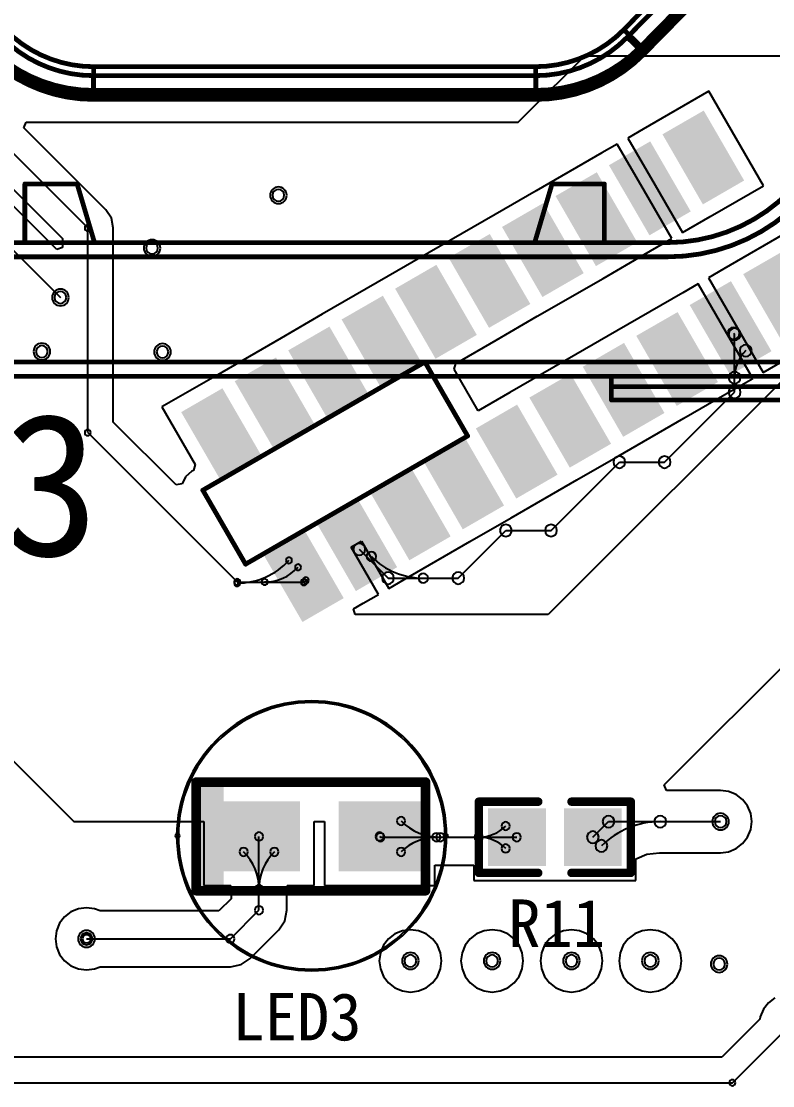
# Model space of a CAD drawing. Header units: inches. Extents: x 32166 to 66782, y 2386 to 7162.
# Drawn here: x 33633.2 to 33704.3, y 3759.9 to 3860.8 of the extents above; entities that cross this region are included whole.
import ezdxf

# ---------------------------------------------------------------- set-up
doc = ezdxf.new("R2010")
doc.units = ezdxf.units.IN
doc.header["$LTSCALE"] = 0.64311
doc.header["$MEASUREMENT"] = 0
for name, color, linetype in [('KEEPOUTLAYER', 6, 'CONTINUOUS'), ('MULTILAYER', 9, 'CONTINUOUS'), ('TOPLAYER', 1, 'CONTINUOUS'), ('TOPOVERLAY', 2, 'CONTINUOUS'), ('TOPPASTE', 8, 'CONTINUOUS'), ('TOPSOLDER', 216, 'CONTINUOUS')]:
    doc.layers.add(name, color=color, linetype=linetype)
doc.styles.get("Standard").update_dxf_attribs({"font": 'txt', "width": 0.8})

msp = doc.modelspace()

# ---------------------------------------------------------------- linework, layer by layer
at = {"layer": 'KEEPOUTLAYER', "const_width": 0.45}
for points in [[(33650.35, 3816.31), (33671.39, 3828.46)], [(33671.39, 3828.46), (33675.44, 3821.45)], [(33654.4, 3809.3), (33675.44, 3821.45)], [(33650.35, 3816.31), (33654.4, 3809.3)]]:
    msp.add_lwpolyline(points, dxfattribs=at)
at = {"layer": 'KEEPOUTLAYER', "const_width": 0.225}
for points in [[(33671.34, 3828.56, 1), (33671.45, 3828.36, 1)], [(33671.34, 3828.56, 1), (33671.45, 3828.36, 1)], [(33675.39, 3821.54, 1), (33675.5, 3821.35, 1)], [(33675.39, 3821.54, 1), (33675.5, 3821.35, 1)], [(33650.29, 3816.41, 1), (33650.41, 3816.21, 1)], [(33650.29, 3816.41, 1), (33650.41, 3816.21, 1)], [(33654.34, 3809.39, 1), (33654.46, 3809.2, 1)], [(33654.34, 3809.39, 1), (33654.46, 3809.2, 1)]]:
    msp.add_lwpolyline(points, format="xyb", close=True, dxfattribs=at)
at = {"layer": 'MULTILAYER'}
for centre, start, end in [((33657.51, 3844.26), 0, 180), ((33657.51, 3844.26), 180, 0), ((33645.54, 3839.26), 0, 180), ((33645.54, 3839.26), 180, 0), ((33636.86, 3834.58), 0, 180), ((33636.86, 3834.58), 180, 0), ((33635.1, 3829.45), 0, 180), ((33646.53, 3829.41), 0, 180), ((33635.1, 3829.45), 180, 0), ((33646.53, 3829.41), 180, 0), ((33699.41, 3784.9), 0, 180), ((33699.41, 3784.9), 180, 0), ((33639.33, 3773.79), 0, 180), ((33639.33, 3773.79), 180, 0), ((33670.02, 3771.7), 0, 180), ((33677.76, 3771.7), 0, 180), ((33685.28, 3771.7), 0, 180), ((33692.75, 3771.7), 0, 180), ((33670.02, 3771.7), 180, 0), ((33677.76, 3771.7), 180, 0), ((33685.28, 3771.7), 180, 0), ((33692.75, 3771.7), 180, 0), ((33699.27, 3771.4), 0, 180), ((33699.27, 3771.4), 180, 0)]:
    msp.add_arc(centre, 0.562, start, end, dxfattribs=at)
for points in [[(33701.02, 3845.82), (33697.64, 3851.67), (33697.9, 3844.02), (33694.52, 3849.87)], [(33695.95, 3842.9), (33692.58, 3848.74), (33692.83, 3841.1), (33689.46, 3846.94)], [(33690.88, 3839.97), (33687.51, 3845.82), (33687.77, 3838.17), (33684.39, 3844.02)], [(33685.82, 3837.05), (33682.44, 3842.89), (33682.7, 3835.25), (33679.33, 3841.09)], [(33680.75, 3834.12), (33677.38, 3839.97), (33677.63, 3832.32), (33674.26, 3838.17)], [(33708.67, 3832.57), (33705.29, 3838.42), (33705.55, 3830.77), (33702.17, 3836.62)], [(33675.69, 3831.2), (33672.31, 3837.04), (33672.57, 3829.4), (33669.19, 3835.24)], [(33703.6, 3829.65), (33700.23, 3835.49), (33700.48, 3827.85), (33697.11, 3833.69)], [(33670.62, 3828.27), (33667.24, 3834.12), (33667.5, 3826.47), (33664.13, 3832.32)], [(33698.53, 3826.72), (33695.16, 3832.57), (33695.42, 3824.92), (33692.04, 3830.77)], [(33665.55, 3825.35), (33662.18, 3831.19), (33662.44, 3823.55), (33659.06, 3829.39)], [(33693.47, 3823.8), (33690.09, 3829.64), (33690.35, 3822), (33686.98, 3827.84)], [(33660.49, 3822.42), (33657.11, 3828.27), (33657.37, 3820.62), (33653.99, 3826.47)], [(33688.4, 3820.87), (33685.03, 3826.72), (33685.28, 3819.07), (33681.91, 3824.92)], [(33655.42, 3819.5), (33652.05, 3825.34), (33652.3, 3817.7), (33648.93, 3823.54)], [(33683.34, 3817.95), (33679.96, 3823.79), (33680.22, 3816.15), (33676.84, 3821.99)], [(33678.27, 3815.02), (33674.89, 3820.87), (33675.15, 3813.22), (33671.78, 3819.07)], [(33673.2, 3812.1), (33669.83, 3817.94), (33670.09, 3810.3), (33666.71, 3816.14)], [(33668.14, 3809.17), (33664.76, 3815.02), (33665.02, 3807.37), (33661.64, 3813.22)], [(33663.07, 3806.25), (33659.7, 3812.09), (33659.95, 3804.45), (33656.58, 3810.29)]]:
    msp.add_solid(points, dxfattribs=at)
at = {"layer": 'TOPLAYER'}
for p, q in [((33615.2, 3865.42), (33639.45, 3841.17)), ((33681.05, 3852), (33686.54, 3857.49)), ((33686.54, 3857.49), (33796.29, 3857.49)), ((33698.3, 3854.13), (33692.07, 3850.53)), ((33703.48, 3845.17), (33698.3, 3854.13)), ((33680.24, 3851.19), (33681.05, 3852)), ((33626.01, 3851.19), (33637.04, 3840.17)), ((33633.38, 3850.66), (33633.6, 3851.19)), ((33633.6, 3851.19), (33680.24, 3851.19)), ((33641.16, 3842.88), (33633.38, 3850.66)), ((33692.07, 3850.53), (33690.61, 3849.69)), ((33692.07, 3850.53), (33692.07, 3850.53)), ((33692.07, 3850.53), (33692.07, 3850.53)), ((33689.62, 3849.12), (33688.17, 3848.28)), ((33692.21, 3844.64), (33689.62, 3849.12)), ((33690.61, 3849.69), (33693.2, 3845.21)), ((33688.17, 3848.28), (33681.93, 3844.68)), ((33688.17, 3848.28), (33688.17, 3848.28)), ((33636.51, 3839.11), (33628.64, 3846.98)), ((33626.55, 3844.89), (33636.86, 3834.58)), ((33681.93, 3844.68), (33678.04, 3842.43)), ((33681.93, 3844.68), (33681.93, 3844.68)), ((33681.93, 3844.68), (33681.93, 3844.68)), ((33693.2, 3845.21), (33693.2, 3845.21)), ((33693.2, 3845.21), (33695.79, 3840.73)), ((33698.41, 3842.24), (33703.48, 3845.17)), ((33694.8, 3840.15), (33692.21, 3844.64)), ((33692.21, 3844.64), (33692.21, 3844.64)), ((33641.69, 3842.09), (33641.16, 3842.88)), ((33641.87, 3841.17), (33641.69, 3842.09)), ((33678.04, 3842.43), (33671.8, 3838.83)), ((33678.04, 3842.43), (33678.04, 3842.43)), ((33695.79, 3840.73), (33698.41, 3842.24)), ((33698.41, 3842.24), (33698.41, 3842.24)), ((33698.41, 3842.24), (33698.41, 3842.24)), ((33639.45, 3821.77), (33639.45, 3841.17)), ((33641.87, 3822.77), (33641.87, 3841.17)), ((33705.95, 3840.88), (33699.72, 3837.28)), ((33637.04, 3840.17), (33637.04, 3839.32)), ((33692.17, 3838.64), (33694.8, 3840.15)), ((33637.04, 3839.32), (33636.51, 3839.11)), ((33671.8, 3838.83), (33667.9, 3836.58)), ((33671.8, 3838.83), (33671.8, 3838.83)), ((33671.8, 3838.83), (33671.8, 3838.83)), ((33688.28, 3836.39), (33692.17, 3838.64)), ((33692.17, 3838.64), (33692.17, 3838.64)), ((33699.72, 3837.28), (33698.26, 3836.44)), ((33699.72, 3837.28), (33699.72, 3837.28)), ((33699.72, 3837.28), (33699.72, 3837.28)), ((33667.9, 3836.58), (33661.67, 3832.98)), ((33667.9, 3836.58), (33667.9, 3836.58)), ((33682.04, 3832.79), (33688.28, 3836.39)), ((33688.28, 3836.39), (33688.28, 3836.39)), ((33688.28, 3836.39), (33688.28, 3836.39)), ((33697.27, 3835.87), (33695.82, 3835.03)), ((33699.86, 3831.39), (33697.27, 3835.87)), ((33698.26, 3836.44), (33700.85, 3831.96)), ((33695.82, 3835.03), (33689.58, 3831.43)), ((33695.82, 3835.03), (33695.82, 3835.03)), ((33661.67, 3832.98), (33657.77, 3830.73)), ((33661.67, 3832.98), (33661.67, 3832.98)), ((33661.67, 3832.98), (33661.67, 3832.98)), ((33678.14, 3830.54), (33682.04, 3832.79)), ((33682.04, 3832.79), (33682.04, 3832.79)), ((33700.85, 3831.96), (33700.85, 3831.96)), ((33700.85, 3831.96), (33703.44, 3827.48)), ((33657.77, 3830.73), (33651.54, 3827.13)), ((33657.77, 3830.73), (33657.77, 3830.73)), ((33689.58, 3831.43), (33685.69, 3829.18)), ((33689.58, 3831.43), (33689.58, 3831.43)), ((33689.58, 3831.43), (33689.58, 3831.43)), ((33702.45, 3826.9), (33699.86, 3831.39)), ((33699.86, 3831.39), (33699.86, 3831.39)), ((33700.64, 3831.18), (33700.73, 3831.09)), ((33700.73, 3825.59), (33700.73, 3831.09)), ((33674.32, 3828.33), (33678.14, 3830.54)), ((33678.14, 3830.54), (33678.14, 3830.54)), ((33678.14, 3830.54), (33678.14, 3830.54)), ((33685.69, 3829.18), (33679.45, 3825.58)), ((33708.01, 3829.46), (33683.07, 3804.52)), ((33685.69, 3829.18), (33685.69, 3829.18)), ((33703.44, 3827.48), (33706.06, 3828.99)), ((33674.17, 3827.78), (33674.32, 3828.33)), ((33676.45, 3823.84), (33674.17, 3827.78)), ((33651.54, 3827.13), (33646.47, 3824.2)), ((33651.54, 3827.13), (33651.54, 3827.13)), ((33651.54, 3827.13), (33651.54, 3827.13)), ((33699.82, 3825.39), (33702.45, 3826.9)), ((33679.45, 3825.58), (33676.45, 3823.84)), ((33679.45, 3825.58), (33679.45, 3825.58)), ((33679.45, 3825.58), (33679.45, 3825.58)), ((33694.1, 3818.97), (33700.73, 3825.59)), ((33695.93, 3823.14), (33699.82, 3825.39)), ((33699.82, 3825.39), (33699.82, 3825.39)), ((33646.47, 3824.2), (33649.62, 3818.74)), ((33647.83, 3816.82), (33641.87, 3822.77)), ((33689.69, 3819.54), (33695.93, 3823.14)), ((33695.93, 3823.14), (33695.93, 3823.14)), ((33695.93, 3823.14), (33695.93, 3823.14)), ((33639.45, 3821.77), (33653.61, 3807.62)), ((33685.79, 3817.29), (33689.69, 3819.54)), ((33689.69, 3819.54), (33689.69, 3819.54)), ((33649.62, 3818.74), (33649.47, 3818.19)), ((33683.34, 3812.49), (33689.82, 3818.97)), ((33689.82, 3818.97), (33694.1, 3818.97)), ((33648.71, 3817.57), (33648.39, 3816.91)), ((33649.32, 3818.1), (33648.71, 3817.57)), ((33649.47, 3818.19), (33649.32, 3818.1)), ((33648.39, 3816.91), (33647.83, 3816.82)), ((33679.56, 3813.69), (33685.79, 3817.29)), ((33685.79, 3817.29), (33685.79, 3817.29)), ((33685.79, 3817.29), (33685.79, 3817.29)), ((33694.06, 3788.38), (33723.02, 3817.34)), ((33675.66, 3811.44), (33679.56, 3813.69)), ((33679.56, 3813.69), (33679.56, 3813.69)), ((33674.55, 3807.98), (33679.06, 3812.49)), ((33679.06, 3812.49), (33683.34, 3812.49)), ((33664.4, 3810.91), (33665.39, 3811.48)), ((33665.39, 3811.48), (33667.97, 3807)), ((33669.43, 3807.84), (33675.66, 3811.44)), ((33675.66, 3811.44), (33675.66, 3811.44)), ((33675.66, 3811.44), (33675.66, 3811.44)), ((33611.97, 3811.05), (33634.61, 3788.41)), ((33666.98, 3806.43), (33664.4, 3810.91)), ((33665.17, 3810.71), (33667.9, 3807.98)), ((33653.6, 3807.58), (33659.92, 3807.58)), ((33659.94, 3807.62), (33660.11, 3807.78)), ((33667.9, 3807.98), (33674.55, 3807.98)), ((33667.97, 3807), (33669.43, 3807.84)), ((33669.43, 3807.84), (33669.43, 3807.84)), ((33665.53, 3805.59), (33666.98, 3806.43)), ((33664.64, 3805.08), (33665.53, 3805.59)), ((33665.53, 3805.59), (33665.53, 3805.59)), ((33665.53, 3805.59), (33665.53, 3805.59)), ((33664.79, 3804.52), (33664.64, 3805.08)), ((33683.07, 3804.52), (33664.79, 3804.52)), ((33634.61, 3788.41), (33638.12, 3784.9)), ((33694.28, 3787.85), (33694.06, 3788.38)), ((33699.41, 3787.85), (33694.28, 3787.85)), ((33700.17, 3787.75), (33699.41, 3787.85)), ((33700.88, 3787.46), (33700.17, 3787.75)), ((33701.49, 3786.99), (33700.88, 3787.46)), ((33701.96, 3786.38), (33701.49, 3786.99)), ((33702.26, 3785.67), (33701.96, 3786.38)), ((33702.36, 3784.9), (33702.26, 3785.67)), ((33638.12, 3784.9), (33650.44, 3784.9)), ((33650.44, 3784.9), (33650.44, 3778.84)), ((33660.9, 3778.84), (33660.9, 3784.9)), ((33660.9, 3784.9), (33661.87, 3784.9)), ((33661.87, 3784.9), (33661.87, 3778.84)), ((33687.3, 3783.42), (33688.79, 3784.9)), ((33688.79, 3784.9), (33699.41, 3784.9)), ((33702.26, 3784.14), (33702.36, 3784.9)), ((33655.67, 3776.5), (33655.67, 3783.49)), ((33667.1, 3783.49), (33667.18, 3783.42)), ((33667.18, 3783.42), (33680.1, 3783.42)), ((33701.49, 3782.82), (33701.96, 3783.43)), ((33701.96, 3783.43), (33702.26, 3784.14)), ((33700.17, 3782.05), (33700.88, 3782.35)), ((33700.88, 3782.35), (33701.49, 3782.82)), ((33691.39, 3781.37), (33691.47, 3781.4)), ((33691.39, 3779.33), (33691.39, 3781.37)), ((33691.47, 3781.41), (33692.41, 3781.8)), ((33691.47, 3781.4), (33691.47, 3781.41)), ((33692.41, 3781.8), (33693.61, 3781.95)), ((33693.61, 3781.95), (33699.41, 3781.95)), ((33699.41, 3781.95), (33700.17, 3782.05)), ((33672.33, 3778.84), (33672.33, 3780.78)), ((33672.33, 3780.78), (33676.02, 3780.78)), ((33676.02, 3780.78), (33676.02, 3779.33)), ((33676.02, 3779.33), (33691.39, 3779.33)), ((33650.44, 3778.84), (33653.01, 3778.84)), ((33653.01, 3778.84), (33653.04, 3778.7)), ((33653.04, 3778.7), (33653.04, 3777.59)), ((33658.31, 3778.7), (33658.34, 3778.84)), ((33658.31, 3776.5), (33658.31, 3778.7)), ((33658.34, 3778.84), (33660.9, 3778.84)), ((33661.87, 3778.84), (33672.33, 3778.84)), ((33653.04, 3777.59), (33651.88, 3776.43)), ((33637.86, 3776.34), (33637.25, 3775.88)), ((33638.57, 3776.64), (33637.86, 3776.34)), ((33639.33, 3776.74), (33638.57, 3776.64)), ((33640.1, 3776.64), (33639.33, 3776.74)), ((33640.61, 3776.43), (33640.1, 3776.64)), ((33651.88, 3776.43), (33640.61, 3776.43)), ((33652.97, 3773.79), (33655.67, 3776.5)), ((33658.11, 3775.49), (33658.31, 3776.5)), ((33658.31, 3776.5), (33658.31, 3776.5)), ((33658.31, 3776.5), (33658.31, 3776.5)), ((33658.31, 3776.5), (33658.31, 3776.5)), ((33636.78, 3775.26), (33636.48, 3774.55)), ((33637.25, 3775.88), (33636.78, 3775.26)), ((33657.54, 3774.63), (33658.11, 3775.49)), ((33636.48, 3774.55), (33636.38, 3773.79)), ((33654.83, 3771.92), (33657.54, 3774.63)), ((33668.55, 3774.26), (33667.94, 3773.79)), ((33669.26, 3774.55), (33668.55, 3774.26)), ((33670.02, 3774.65), (33669.26, 3774.55)), ((33670.79, 3774.55), (33670.02, 3774.65)), ((33671.5, 3774.26), (33670.79, 3774.55)), ((33672.11, 3773.79), (33671.5, 3774.26)), ((33676.29, 3774.26), (33675.68, 3773.79)), ((33677, 3774.55), (33676.29, 3774.26)), ((33677.76, 3774.65), (33677, 3774.55)), ((33678.53, 3774.55), (33677.76, 3774.65)), ((33679.24, 3774.26), (33678.53, 3774.55)), ((33679.85, 3773.79), (33679.24, 3774.26)), ((33683.8, 3774.26), (33683.19, 3773.79)), ((33684.51, 3774.55), (33683.8, 3774.26)), ((33685.28, 3774.65), (33684.51, 3774.55)), ((33686.04, 3774.55), (33685.28, 3774.65)), ((33686.75, 3774.26), (33686.04, 3774.55)), ((33687.36, 3773.79), (33686.75, 3774.26)), ((33691.27, 3774.26), (33690.66, 3773.79)), ((33691.98, 3774.55), (33691.27, 3774.26)), ((33692.75, 3774.65), (33691.98, 3774.55)), ((33693.51, 3774.55), (33692.75, 3774.65)), ((33694.22, 3774.26), (33693.51, 3774.55)), ((33694.83, 3773.79), (33694.22, 3774.26)), ((33636.38, 3773.79), (33636.48, 3773.03)), ((33639.33, 3773.79), (33652.97, 3773.79)), ((33667.47, 3773.18), (33667.17, 3772.47)), ((33667.94, 3773.79), (33667.47, 3773.18)), ((33672.58, 3773.18), (33672.11, 3773.79)), ((33672.87, 3772.47), (33672.58, 3773.18)), ((33675.21, 3773.18), (33674.91, 3772.47)), ((33675.68, 3773.79), (33675.21, 3773.18)), ((33680.32, 3773.18), (33679.85, 3773.79)), ((33680.61, 3772.47), (33680.32, 3773.18)), ((33682.72, 3773.18), (33682.43, 3772.47)), ((33683.19, 3773.79), (33682.72, 3773.18)), ((33687.83, 3773.18), (33687.36, 3773.79)), ((33688.13, 3772.47), (33687.83, 3773.18)), ((33690.19, 3773.18), (33689.9, 3772.47)), ((33690.66, 3773.79), (33690.19, 3773.18)), ((33695.3, 3773.18), (33694.83, 3773.79)), ((33695.6, 3772.47), (33695.3, 3773.18)), ((33636.48, 3773.03), (33636.78, 3772.31)), ((33636.78, 3772.31), (33637.25, 3771.7)), ((33667.17, 3772.47), (33667.07, 3771.7)), ((33672.97, 3771.7), (33672.87, 3772.47)), ((33674.91, 3772.47), (33674.81, 3771.7)), ((33680.71, 3771.7), (33680.61, 3772.47)), ((33682.43, 3772.47), (33682.33, 3771.7)), ((33688.23, 3771.7), (33688.13, 3772.47)), ((33689.9, 3772.47), (33689.8, 3771.7)), ((33695.7, 3771.7), (33695.6, 3772.47)), ((33637.25, 3771.7), (33637.86, 3771.23)), ((33637.86, 3771.23), (33638.57, 3770.94)), ((33640.1, 3770.94), (33640.61, 3771.15)), ((33640.61, 3771.15), (33652.97, 3771.15)), ((33652.97, 3771.15), (33653.98, 3771.35)), ((33653.98, 3771.35), (33654.83, 3771.92)), ((33667.07, 3771.7), (33667.17, 3770.94)), ((33672.87, 3770.94), (33672.97, 3771.7)), ((33674.81, 3771.7), (33674.91, 3770.94)), ((33680.61, 3770.94), (33680.71, 3771.7)), ((33682.33, 3771.7), (33682.43, 3770.94)), ((33688.13, 3770.94), (33688.23, 3771.7)), ((33689.8, 3771.7), (33689.9, 3770.94)), ((33695.6, 3770.94), (33695.7, 3771.7)), ((33638.57, 3770.94), (33639.33, 3770.84)), ((33639.33, 3770.84), (33640.1, 3770.94)), ((33667.17, 3770.94), (33667.47, 3770.23)), ((33667.47, 3770.23), (33667.94, 3769.62)), ((33672.11, 3769.62), (33672.58, 3770.23)), ((33672.58, 3770.23), (33672.87, 3770.94)), ((33674.91, 3770.94), (33675.21, 3770.23)), ((33675.21, 3770.23), (33675.68, 3769.62)), ((33679.85, 3769.62), (33680.32, 3770.23)), ((33680.32, 3770.23), (33680.61, 3770.94)), ((33682.43, 3770.94), (33682.72, 3770.23)), ((33682.72, 3770.23), (33683.19, 3769.62)), ((33687.36, 3769.62), (33687.83, 3770.23)), ((33687.83, 3770.23), (33688.13, 3770.94)), ((33689.9, 3770.94), (33690.19, 3770.23)), ((33690.19, 3770.23), (33690.66, 3769.62)), ((33694.83, 3769.62), (33695.3, 3770.23)), ((33695.3, 3770.23), (33695.6, 3770.94)), ((33667.94, 3769.62), (33668.55, 3769.15)), ((33668.55, 3769.15), (33669.26, 3768.85)), ((33670.79, 3768.85), (33671.5, 3769.15)), ((33671.5, 3769.15), (33672.11, 3769.62)), ((33675.68, 3769.62), (33676.29, 3769.15)), ((33676.29, 3769.15), (33677, 3768.85)), ((33678.53, 3768.85), (33679.24, 3769.15)), ((33679.24, 3769.15), (33679.85, 3769.62)), ((33683.19, 3769.62), (33683.8, 3769.15)), ((33683.8, 3769.15), (33684.51, 3768.85)), ((33686.04, 3768.85), (33686.75, 3769.15)), ((33686.75, 3769.15), (33687.36, 3769.62)), ((33690.66, 3769.62), (33691.27, 3769.15)), ((33691.27, 3769.15), (33691.98, 3768.85)), ((33693.51, 3768.85), (33694.22, 3769.15)), ((33694.22, 3769.15), (33694.83, 3769.62)), ((33669.26, 3768.85), (33670.02, 3768.75)), ((33670.02, 3768.75), (33670.79, 3768.85)), ((33677, 3768.85), (33677.76, 3768.75)), ((33677.76, 3768.75), (33678.53, 3768.85)), ((33684.51, 3768.85), (33685.28, 3768.75)), ((33685.28, 3768.75), (33686.04, 3768.85)), ((33691.98, 3768.85), (33692.75, 3768.75)), ((33692.75, 3768.75), (33693.51, 3768.85)), ((33704.55, 3768.2), (33703.94, 3767.73)), ((33703.47, 3767.12), (33703.17, 3766.41)), ((33703.94, 3767.73), (33703.47, 3767.12)), ((33703.14, 3766.19), (33699.53, 3762.57)), ((33703.17, 3766.41), (33703.14, 3766.19)), ((33700.53, 3760.15), (33706.02, 3765.64)), ((33699.53, 3762.57), (33616.95, 3762.57)), ((33596.94, 3760.15), (33700.53, 3760.15))]:
    msp.add_line(p, q, dxfattribs=at)
for centre, radius, start, end in [((33657.51, 3844.26), 0.562, 0, 180), ((33657.51, 3844.26), 0.562, 180, 0), ((33639.45, 3841.17), 0.286, 0, 180), ((33639.45, 3841.17), 0.286, 0, 180), ((33639.45, 3841.17), 0.286, 180, 0), ((33639.45, 3841.17), 0.286, 180, 0), ((33645.54, 3839.26), 0.562, 0, 180), ((33645.54, 3839.26), 0.562, 180, 0), ((33636.86, 3834.58), 0.562, 0, 180), ((33636.86, 3834.58), 0.562, 0, 180), ((33636.86, 3834.58), 0.562, 180, 0), ((33636.86, 3834.58), 0.562, 180, 0), ((33700.64, 3831.18), 0.562, 0, 180), ((33700.73, 3831.09), 0.562, 0, 180), ((33700.73, 3831.09), 0.562, 0, 180), ((33700.64, 3831.18), 0.562, 180, 0), ((33700.73, 3831.09), 0.562, 180, 0), ((33700.73, 3831.09), 0.562, 180, 0), ((33635.1, 3829.45), 0.562, 0, 180), ((33646.53, 3829.41), 0.562, 0, 180), ((33701.79, 3829.54), 0.562, 0, 180), ((33701.79, 3829.54), 0.562, 0, 180), ((33635.1, 3829.45), 0.562, 180, 0), ((33646.53, 3829.41), 0.562, 180, 0), ((33704.35, 3826.98), 3.62, 135.0001, 180.0001), ((33704.35, 3826.98), 3.62, 135.0001, 180.0001), ((33701.79, 3829.54), 0.562, 180, 0), ((33701.79, 3829.54), 0.562, 180, 0), ((33700.73, 3826.98), 0.562, 0, 180), ((33700.73, 3826.98), 0.562, 0, 180), ((33700.73, 3826.98), 0.562, 180, 0), ((33700.73, 3826.98), 0.562, 180, 0), ((33700.73, 3825.59), 0.562, 0, 180), ((33700.73, 3825.59), 0.562, 0, 180), ((33700.73, 3825.59), 0.562, 180, 0), ((33700.73, 3825.59), 0.562, 180, 0), ((33639.45, 3821.77), 0.286, 0, 180), ((33639.45, 3821.77), 0.286, 0, 180), ((33639.45, 3821.77), 0.286, 180, 0), ((33639.45, 3821.77), 0.286, 180, 0), ((33689.82, 3818.97), 0.562, 0, 180), ((33689.82, 3818.97), 0.562, 0, 180), ((33694.1, 3818.97), 0.562, 0, 180), ((33694.1, 3818.97), 0.562, 0, 180), ((33689.82, 3818.97), 0.562, 180, 0), ((33689.82, 3818.97), 0.562, 180, 0), ((33694.1, 3818.97), 0.562, 180, 0), ((33694.1, 3818.97), 0.562, 180, 0), ((33679.06, 3812.49), 0.562, 0, 180), ((33679.06, 3812.49), 0.562, 0, 180), ((33679.06, 3812.49), 0.562, 180, 0), ((33679.06, 3812.49), 0.562, 180, 0), ((33683.34, 3812.49), 0.562, 0, 180), ((33683.34, 3812.49), 0.562, 0, 180), ((33683.34, 3812.49), 0.562, 180, 0), ((33683.34, 3812.49), 0.562, 180, 0), ((33665.17, 3810.71), 0.562, 0, 180), ((33665.17, 3810.71), 0.562, 180, 0), ((33666.32, 3810.02), 0.45, 0, 180), ((33653.6, 3814.15), 6.65, 270.0001, 317.6041), ((33658.51, 3809.66), 0.286, 0, 180), ((33658.51, 3809.66), 0.286, 180, 0), ((33666.32, 3810.02), 0.45, 180, 0), ((33671.24, 3814.93), 6.95, 225, 270), ((33656.2, 3811.9), 4.29, 270, 317.604), ((33656.2, 3811.9), 4.29, 270, 317.604), ((33659.37, 3809.01), 0.286, 0, 180), ((33659.37, 3809.01), 0.286, 0, 180), ((33659.37, 3809.01), 0.286, 180, 0), ((33659.37, 3809.01), 0.286, 180, 0), ((33667.9, 3807.98), 0.562, 0, 180), ((33667.9, 3807.98), 0.562, 0, 180), ((33671.24, 3807.98), 0.45, 0, 180), ((33674.55, 3807.98), 0.562, 0, 180), ((33674.55, 3807.98), 0.562, 0, 180), ((33653.6, 3807.58), 0.286, 0, 180), ((33653.6, 3807.49), 0.286, 0, 180), ((33653.6, 3807.58), 0.286, 180, 0), ((33653.6, 3807.49), 0.286, 180, 0), ((33653.61, 3807.62), 0.286, 0, 180), ((33653.61, 3807.62), 0.286, 180, 0), ((33656.2, 3807.62), 0.286, 0, 180), ((33656.2, 3807.62), 0.286, 0, 180), ((33656.2, 3807.62), 0.286, 180, 0), ((33656.2, 3807.62), 0.286, 180, 0), ((33659.92, 3807.58), 0.286, 0, 180), ((33659.92, 3807.58), 0.286, 180, 0), ((33659.94, 3807.62), 0.286, 0, 180), ((33659.94, 3807.62), 0.286, 180, 0), ((33660.11, 3807.78), 0.286, 0, 180), ((33660.11, 3807.78), 0.286, 180, 0), ((33667.9, 3807.98), 0.562, 180, 0), ((33667.9, 3807.98), 0.562, 180, 0), ((33671.24, 3807.98), 0.45, 180, 0), ((33674.55, 3807.98), 0.562, 180, 0), ((33674.55, 3807.98), 0.562, 180, 0), ((33669.14, 3784.96), 0.394, 0, 180), ((33669.14, 3784.96), 0.394, 0, 180), ((33669.14, 3784.96), 0.394, 0, 180), ((33688.79, 3784.9), 0.562, 0, 180), ((33688.79, 3784.9), 0.562, 0, 180), ((33693.69, 3784.9), 0.562, 0, 180), ((33693.69, 3784.9), 0.562, 0, 180), ((33693.69, 3784.9), 0.562, 0, 180), ((33699.41, 3784.9), 0.562, 0, 180), ((33699.41, 3784.9), 0.562, 0, 180), ((33669.14, 3784.96), 0.394, 180, 0), ((33669.14, 3784.96), 0.394, 180, 0), ((33669.14, 3784.96), 0.394, 180, 0), ((33672.85, 3788.67), 5.25, 225, 270), ((33672.85, 3788.67), 5.25, 225, 270), ((33672.85, 3788.67), 5.25, 225, 270), ((33676.49, 3787.04), 3.62, 270, 315), ((33676.49, 3787.04), 3.62, 270, 315), ((33676.49, 3787.04), 3.62, 270, 315), ((33679.04, 3784.48), 0.394, 0, 180), ((33679.04, 3784.48), 0.394, 0, 180), ((33679.04, 3784.48), 0.394, 0, 180), ((33679.04, 3784.48), 0.394, 180, 0), ((33679.04, 3784.48), 0.394, 180, 0), ((33679.04, 3784.48), 0.394, 180, 0), ((33693.69, 3777.03), 7.87, 89.9999, 134.9999), ((33693.69, 3777.03), 7.87, 89.9999, 134.9999), ((33693.69, 3777.03), 7.87, 89.9999, 134.9999), ((33688.79, 3784.9), 0.562, 180, 0), ((33688.79, 3784.9), 0.562, 180, 0), ((33693.69, 3784.9), 0.562, 180, 0), ((33693.69, 3784.9), 0.562, 180, 0), ((33693.69, 3784.9), 0.562, 180, 0), ((33699.41, 3784.9), 0.562, 180, 0), ((33699.41, 3784.9), 0.562, 180, 0), ((33655.67, 3783.49), 0.394, 0, 180), ((33655.67, 3783.49), 0.394, 180, 0), ((33667.1, 3783.49), 0.394, 0, 180), ((33667.1, 3783.49), 0.394, 180, 0), ((33667.18, 3783.42), 0.394, 0, 180), ((33667.18, 3783.42), 0.394, 0, 180), ((33667.18, 3783.42), 0.394, 180, 0), ((33667.18, 3783.42), 0.394, 180, 0), ((33672.49, 3778.68), 4.74, 90, 135), ((33672.49, 3778.68), 4.74, 90, 135), ((33672.49, 3778.68), 4.74, 90, 135), ((33672.49, 3783.42), 0.394, 0, 180), ((33672.49, 3783.42), 0.394, 0, 180), ((33672.49, 3783.42), 0.394, 0, 180), ((33672.49, 3783.42), 0.394, 180, 0), ((33672.49, 3783.42), 0.394, 180, 0), ((33672.49, 3783.42), 0.394, 180, 0), ((33672.85, 3783.42), 0.394, 0, 180), ((33672.85, 3783.42), 0.394, 0, 180), ((33672.85, 3783.42), 0.394, 0, 180), ((33672.85, 3783.42), 0.394, 180, 0), ((33672.85, 3783.42), 0.394, 180, 0), ((33672.85, 3783.42), 0.394, 180, 0), ((33676.49, 3783.42), 0.394, 0, 180), ((33676.49, 3783.42), 0.394, 0, 180), ((33676.49, 3783.42), 0.394, 0, 180), ((33676.49, 3783.42), 0.394, 0, 180), ((33676.49, 3783.42), 0.394, 0, 180), ((33676.49, 3783.42), 0.394, 0, 180), ((33676.49, 3783.42), 0.394, 180, 0), ((33676.49, 3783.42), 0.394, 180, 0), ((33676.49, 3783.42), 0.394, 180, 0), ((33676.49, 3783.42), 0.394, 180, 0), ((33676.49, 3783.42), 0.394, 180, 0), ((33676.49, 3783.42), 0.394, 180, 0), ((33676.49, 3779.8), 3.62, 45, 90), ((33676.49, 3779.8), 3.62, 45, 90), ((33676.49, 3779.8), 3.62, 45, 90), ((33680.1, 3783.42), 0.394, 0, 180), ((33680.1, 3783.42), 0.394, 180, 0), ((33687.3, 3783.42), 0.562, 0, 180), ((33687.3, 3783.42), 0.562, 180, 0), ((33688.12, 3782.6), 0.562, 0, 180), ((33688.12, 3782.6), 0.562, 0, 180), ((33688.12, 3782.6), 0.562, 0, 180), ((33654.21, 3782.03), 0.394, 0, 180), ((33654.21, 3782.03), 0.394, 0, 180), ((33654.21, 3782.03), 0.394, 0, 180), ((33657.14, 3782.03), 0.394, 0, 180), ((33657.14, 3782.03), 0.394, 0, 180), ((33657.14, 3782.03), 0.394, 0, 180), ((33669.14, 3782.03), 0.394, 0, 180), ((33669.14, 3782.03), 0.394, 0, 180), ((33669.14, 3782.03), 0.394, 0, 180), ((33679.04, 3782.36), 0.394, 0, 180), ((33679.04, 3782.36), 0.394, 0, 180), ((33679.04, 3782.36), 0.394, 0, 180), ((33679.04, 3782.36), 0.394, 180, 0), ((33679.04, 3782.36), 0.394, 180, 0), ((33679.04, 3782.36), 0.394, 180, 0), ((33688.12, 3782.6), 0.562, 180, 0), ((33688.12, 3782.6), 0.562, 180, 0), ((33688.12, 3782.6), 0.562, 180, 0), ((33654.21, 3782.03), 0.394, 180, 0), ((33654.21, 3782.03), 0.394, 180, 0), ((33654.21, 3782.03), 0.394, 180, 0), ((33650.68, 3778.5), 5, 360, 45), ((33650.68, 3778.5), 5, 360, 45), ((33650.68, 3778.5), 5, 360, 45), ((33660.67, 3778.5), 5, 135, 180), ((33660.67, 3778.5), 5, 135, 180), ((33660.67, 3778.5), 5, 135, 180), ((33657.14, 3782.03), 0.394, 180, 0), ((33657.14, 3782.03), 0.394, 180, 0), ((33657.14, 3782.03), 0.394, 180, 0), ((33669.14, 3782.03), 0.394, 180, 0), ((33669.14, 3782.03), 0.394, 180, 0), ((33669.14, 3782.03), 0.394, 180, 0), ((33655.67, 3778.5), 0.394, 0, 180), ((33655.67, 3778.5), 0.394, 0, 180), ((33655.67, 3778.5), 0.394, 0, 180), ((33655.67, 3778.5), 0.394, 0, 180), ((33655.67, 3778.5), 0.394, 0, 180), ((33655.67, 3778.5), 0.394, 0, 180), ((33655.67, 3778.5), 0.394, 180, 0), ((33655.67, 3778.5), 0.394, 180, 0), ((33655.67, 3778.5), 0.394, 180, 0), ((33655.67, 3778.5), 0.394, 180, 0), ((33655.67, 3778.5), 0.394, 180, 0), ((33655.67, 3778.5), 0.394, 180, 0), ((33655.67, 3776.5), 0.394, 0, 180), ((33655.67, 3776.5), 0.394, 0, 180), ((33655.67, 3776.5), 0.394, 180, 0), ((33655.67, 3776.5), 0.394, 180, 0), ((33639.33, 3773.79), 0.562, 0, 180), ((33639.33, 3773.79), 0.394, 0, 180), ((33652.97, 3773.79), 0.394, 0, 180), ((33652.97, 3773.79), 0.394, 0, 180), ((33639.33, 3773.79), 0.562, 180, 0), ((33639.33, 3773.79), 0.394, 180, 0), ((33652.97, 3773.79), 0.394, 180, 0), ((33652.97, 3773.79), 0.394, 180, 0), ((33670.02, 3771.7), 0.562, 0, 180), ((33677.76, 3771.7), 0.562, 0, 180), ((33685.28, 3771.7), 0.562, 0, 180), ((33692.75, 3771.7), 0.562, 0, 180), ((33670.02, 3771.7), 0.562, 180, 0), ((33677.76, 3771.7), 0.562, 180, 0), ((33685.28, 3771.7), 0.562, 180, 0), ((33692.75, 3771.7), 0.562, 180, 0), ((33699.27, 3771.4), 0.562, 0, 180), ((33699.27, 3771.4), 0.562, 180, 0), ((33700.53, 3760.15), 0.286, 0, 180), ((33700.53, 3760.15), 0.286, 0, 180), ((33700.53, 3760.15), 0.286, 180, 0), ((33700.53, 3760.15), 0.286, 180, 0)]:
    msp.add_arc(centre, radius, start, end, dxfattribs=at)
for points in [[(33701.02, 3845.82), (33697.64, 3851.67), (33697.9, 3844.02), (33694.52, 3849.87)], [(33695.95, 3842.9), (33692.58, 3848.74), (33692.83, 3841.1), (33689.46, 3846.94)], [(33690.88, 3839.97), (33687.51, 3845.82), (33687.77, 3838.17), (33684.39, 3844.02)], [(33685.82, 3837.05), (33682.44, 3842.89), (33682.7, 3835.25), (33679.33, 3841.09)], [(33680.75, 3834.12), (33677.38, 3839.97), (33677.63, 3832.32), (33674.26, 3838.17)], [(33708.67, 3832.57), (33705.29, 3838.42), (33705.55, 3830.77), (33702.17, 3836.62)], [(33675.69, 3831.2), (33672.31, 3837.04), (33672.57, 3829.4), (33669.19, 3835.24)], [(33703.6, 3829.65), (33700.23, 3835.49), (33700.48, 3827.85), (33697.11, 3833.69)], [(33670.62, 3828.27), (33667.24, 3834.12), (33667.5, 3826.47), (33664.13, 3832.32)], [(33698.53, 3826.72), (33695.16, 3832.57), (33695.42, 3824.92), (33692.04, 3830.77)], [(33665.55, 3825.35), (33662.18, 3831.19), (33662.44, 3823.55), (33659.06, 3829.39)], [(33693.47, 3823.8), (33690.09, 3829.64), (33690.35, 3822), (33686.98, 3827.84)], [(33660.49, 3822.42), (33657.11, 3828.27), (33657.37, 3820.62), (33653.99, 3826.47)], [(33688.4, 3820.87), (33685.03, 3826.72), (33685.28, 3819.07), (33681.91, 3824.92)], [(33655.42, 3819.5), (33652.05, 3825.34), (33652.3, 3817.7), (33648.93, 3823.54)], [(33683.34, 3817.95), (33679.96, 3823.79), (33680.22, 3816.15), (33676.84, 3821.99)], [(33678.27, 3815.02), (33674.89, 3820.87), (33675.15, 3813.22), (33671.78, 3819.07)], [(33673.2, 3812.1), (33669.83, 3817.94), (33670.09, 3810.3), (33666.71, 3816.14)], [(33668.14, 3809.17), (33664.76, 3815.02), (33665.02, 3807.37), (33661.64, 3813.22)], [(33663.07, 3806.25), (33659.7, 3812.09), (33659.95, 3804.45), (33656.58, 3810.29)], [(33659.1, 3786.35), (33652.24, 3786.35), (33659.1, 3780.64), (33652.24, 3780.64)], [(33670.53, 3786.35), (33663.67, 3786.35), (33670.53, 3780.64), (33663.67, 3780.64)], [(33677.82, 3781.13), (33682.39, 3781.13), (33677.82, 3785.71), (33682.39, 3785.71)], [(33685.02, 3781.13), (33689.59, 3781.13), (33685.02, 3785.71), (33689.59, 3785.71)]]:
    msp.add_solid(points, dxfattribs=at)
at = {"layer": 'TOPOVERLAY'}
for points, const_width in [([(33690.24, 3859.96), (33706.31, 3876.31)], 0.45), ([(33690.56, 3859.24), (33706.62, 3875.57)], 0.45), ([(33691.85, 3858.38), (33707.92, 3874.73)], 0.45), ([(33692.15, 3858.08), (33708.22, 3874.44)], 0.45), ([(33692.17, 3857.66), (33708.22, 3873.99)], 0.45), ([(33690.24, 3859.96), (33692.15, 3858.08)], 0.45), ([(33690.56, 3859.24), (33692.17, 3857.66)], 0.45), ([(33639.98, 3853.35), (33639.98, 3855.6)], 0.45), ([(33639.98, 3855.6), (33681.9, 3855.6)], 0.45), ([(33640, 3853.78), (33640, 3856.45)], 0.45), ([(33640, 3856.45), (33681.88, 3856.45)], 0.45), ([(33681.88, 3853.78), (33681.88, 3856.45)], 0.45), ([(33681.9, 3853.35), (33681.9, 3855.6)], 0.45), ([(33640, 3854.2), (33681.88, 3854.2)], 0.45), ([(33640, 3853.78), (33681.88, 3853.78)], 0.45), ([(33639.98, 3853.35), (33681.9, 3853.35)], 0.45), ([(33633.49, 3839.84), (33633.49, 3845.34)], 0.45), ([(33633.49, 3845.34), (33638.44, 3845.34)], 0.45), ([(33638.44, 3845.34), (33640.07, 3839.84)], 0.45), ([(33681.81, 3839.84), (33683.44, 3845.34)], 0.45), ([(33683.44, 3845.34), (33688.39, 3845.34)], 0.45), ([(33688.39, 3839.84), (33688.39, 3845.34)], 0.45), ([(33627.47, 3839.78), (33694.4, 3839.78)], 0.45), ([(33627.47, 3838.43), (33694.4, 3838.43)], 0.45), ([(33586.46, 3828.46), (33735.41, 3828.46)], 0.45), ([(33586.46, 3827.11), (33735.41, 3827.11)], 0.45), ([(33689.06, 3824.86), (33689.06, 3827.11)], 0.45), ([(33689.06, 3826.12), (33713.11, 3826.12)], 0.45), ([(33689.06, 3824.86), (33713.11, 3824.86)], 0.45), ([(33649.73, 3778.35), (33649.73, 3788.64)], 0.914), ([(33649.73, 3788.64), (33658.3, 3788.64)], 0.914), ([(33658.3, 3788.64), (33662.87, 3788.64)], 0.914), ([(33662.87, 3788.64), (33671.45, 3788.64)], 0.914), ([(33671.45, 3778.35), (33671.45, 3788.64)], 0.914), ([(33676.5, 3786.79), (33682.13, 3786.79)], 0.8), ([(33676.5, 3780.04), (33676.5, 3786.79)], 0.8), ([(33685.28, 3786.79), (33690.9, 3786.79)], 0.8), ([(33690.9, 3780.04), (33690.9, 3786.79)], 0.8), ([(33676.5, 3780.04), (33682.13, 3780.04)], 0.8), ([(33685.28, 3780.04), (33690.9, 3780.04)], 0.8), ([(33649.73, 3778.35), (33658.3, 3778.35)], 0.914), ([(33658.3, 3778.35), (33662.87, 3778.35)], 0.914), ([(33662.87, 3778.35), (33671.45, 3778.35)], 0.914)]:
    msp.add_lwpolyline(points, dxfattribs=dict(at, const_width=const_width))
at = {"layer": 'TOPOVERLAY', "const_width": 0.45}
for points in [[(33640, 3856.45, -0.201181), (33631.63, 3859.96)], [(33690.24, 3859.96, -0.201181), (33681.88, 3856.45)], [(33639.98, 3855.6, -0.201181), (33631.31, 3859.24)], [(33690.56, 3859.24, -0.201181), (33681.9, 3855.6)], [(33639.98, 3853.35, -0.201181), (33629.71, 3857.66)], [(33640, 3853.78, -0.201181), (33629.73, 3858.08)], [(33640, 3854.2, -0.201181), (33630.03, 3858.38)], [(33691.85, 3858.38, -0.201181), (33681.88, 3854.2)], [(33692.15, 3858.08, -0.201181), (33681.88, 3853.78)], [(33692.17, 3857.66, -0.201181), (33681.9, 3853.35)], [(33705.94, 3844.62, -0.201181), (33694.4, 3839.78)], [(33706.91, 3843.67, -0.201181), (33694.4, 3838.43)]]:
    msp.add_lwpolyline(points, format="xyb", dxfattribs=at)
at = {"layer": 'TOPOVERLAY'}
for points, const_width in [([(33690.13, 3859.96, 1), (33690.36, 3859.96, 1)], 0.225), ([(33690.13, 3859.96, 1), (33690.36, 3859.96, 1)], 0.225), ([(33690.13, 3859.96, 1), (33690.36, 3859.96, 1)], 0.225), ([(33690.45, 3859.24, 1), (33690.68, 3859.24, 1)], 0.225), ([(33690.45, 3859.24, 1), (33690.68, 3859.24, 1)], 0.225), ([(33690.45, 3859.24, 1), (33690.68, 3859.24, 1)], 0.225), ([(33691.74, 3858.38, 1), (33691.96, 3858.38, 1)], 0.225), ([(33691.74, 3858.38, 1), (33691.96, 3858.38, 1)], 0.225), ([(33692.04, 3858.08, 1), (33692.26, 3858.08, 1)], 0.225), ([(33692.04, 3858.08, 1), (33692.26, 3858.08, 1)], 0.225), ([(33692.04, 3858.08, 1), (33692.26, 3858.08, 1)], 0.225), ([(33692.06, 3857.66, 1), (33692.28, 3857.66, 1)], 0.225), ([(33692.06, 3857.66, 1), (33692.28, 3857.66, 1)], 0.225), ([(33692.06, 3857.66, 1), (33692.28, 3857.66, 1)], 0.225), ([(33639.87, 3855.6, 1), (33640.09, 3855.6, 1)], 0.225), ([(33639.87, 3855.6, 1), (33640.09, 3855.6, 1)], 0.225), ([(33639.87, 3855.6, 1), (33640.09, 3855.6, 1)], 0.225), ([(33639.88, 3856.45, 1), (33640.11, 3856.45, 1)], 0.225), ([(33639.88, 3856.45, 1), (33640.11, 3856.45, 1)], 0.225), ([(33639.88, 3856.45, 1), (33640.11, 3856.45, 1)], 0.225), ([(33681.77, 3856.45, 1), (33681.99, 3856.45, 1)], 0.225), ([(33681.77, 3856.45, 1), (33681.99, 3856.45, 1)], 0.225), ([(33681.77, 3856.45, 1), (33681.99, 3856.45, 1)], 0.225), ([(33681.79, 3855.6, 1), (33682.01, 3855.6, 1)], 0.225), ([(33681.79, 3855.6, 1), (33682.01, 3855.6, 1)], 0.225), ([(33681.79, 3855.6, 1), (33682.01, 3855.6, 1)], 0.225), ([(33639.88, 3854.2, 1), (33640.11, 3854.2, 1)], 0.225), ([(33639.88, 3854.2, 1), (33640.11, 3854.2, 1)], 0.225), ([(33639.88, 3853.78, 1), (33640.11, 3853.78, 1)], 0.225), ([(33639.88, 3853.78, 1), (33640.11, 3853.78, 1)], 0.225), ([(33639.88, 3853.78, 1), (33640.11, 3853.78, 1)], 0.225), ([(33681.77, 3854.2, 1), (33681.99, 3854.2, 1)], 0.225), ([(33681.77, 3854.2, 1), (33681.99, 3854.2, 1)], 0.225), ([(33681.77, 3853.78, 1), (33681.99, 3853.78, 1)], 0.225), ([(33681.77, 3853.78, 1), (33681.99, 3853.78, 1)], 0.225), ([(33681.77, 3853.78, 1), (33681.99, 3853.78, 1)], 0.225), ([(33639.87, 3853.35, 1), (33640.09, 3853.35, 1)], 0.225), ([(33639.87, 3853.35, 1), (33640.09, 3853.35, 1)], 0.225), ([(33639.87, 3853.35, 1), (33640.09, 3853.35, 1)], 0.225), ([(33681.79, 3853.35, 1), (33682.01, 3853.35, 1)], 0.225), ([(33681.79, 3853.35, 1), (33682.01, 3853.35, 1)], 0.225), ([(33681.79, 3853.35, 1), (33682.01, 3853.35, 1)], 0.225), ([(33633.38, 3845.34, 1), (33633.6, 3845.34, 1)], 0.225), ([(33633.38, 3845.34, 1), (33633.6, 3845.34, 1)], 0.225), ([(33638.33, 3845.34, 1), (33638.55, 3845.34, 1)], 0.225), ([(33638.33, 3845.34, 1), (33638.55, 3845.34, 1)], 0.225), ([(33683.33, 3845.34, 1), (33683.55, 3845.34, 1)], 0.225), ([(33683.33, 3845.34, 1), (33683.55, 3845.34, 1)], 0.225), ([(33688.28, 3845.34, 1), (33688.5, 3845.34, 1)], 0.225), ([(33688.28, 3845.34, 1), (33688.5, 3845.34, 1)], 0.225), ([(33633.38, 3839.84, 1), (33633.6, 3839.84, 1)], 0.225), ([(33639.95, 3839.84, 1), (33640.18, 3839.84, 1)], 0.225), ([(33681.7, 3839.84, 1), (33681.92, 3839.84, 1)], 0.225), ([(33688.28, 3839.84, 1), (33688.5, 3839.84, 1)], 0.225), ([(33694.29, 3839.78, 1), (33694.52, 3839.78, 1)], 0.225), ([(33694.29, 3839.78, 1), (33694.52, 3839.78, 1)], 0.225), ([(33694.29, 3838.43, 1), (33694.52, 3838.43, 1)], 0.225), ([(33694.29, 3838.43, 1), (33694.52, 3838.43, 1)], 0.225), ([(33688.95, 3827.11, 1), (33689.18, 3827.11, 1)], 0.225), ([(33688.95, 3826.12, 1), (33689.18, 3826.12, 1)], 0.225), ([(33688.95, 3824.86, 1), (33689.18, 3824.86, 1)], 0.225), ([(33688.95, 3824.86, 1), (33689.18, 3824.86, 1)], 0.225), ([(33649.5, 3788.64, 1), (33649.96, 3788.64, 1)], 0.457), ([(33649.5, 3788.64, 1), (33649.96, 3788.64, 1)], 0.457), ([(33658.07, 3788.64, 1), (33658.53, 3788.64, 1)], 0.457), ([(33658.07, 3788.64, 1), (33658.53, 3788.64, 1)], 0.457), ([(33662.65, 3788.64, 1), (33663.1, 3788.64, 1)], 0.457), ([(33662.65, 3788.64, 1), (33663.1, 3788.64, 1)], 0.457), ([(33671.22, 3788.64, 1), (33671.68, 3788.64, 1)], 0.457), ([(33671.22, 3788.64, 1), (33671.68, 3788.64, 1)], 0.457), ([(33676.5, 3786.99, 1), (33676.5, 3786.59, 1)], 0.4), ([(33676.5, 3786.99, 1), (33676.5, 3786.59, 1)], 0.4), ([(33682.13, 3786.99, 1), (33682.13, 3786.59, 1)], 0.4), ([(33685.28, 3786.99, 1), (33685.28, 3786.59, 1)], 0.4), ([(33690.9, 3786.99, 1), (33690.9, 3786.59, 1)], 0.4), ([(33690.9, 3786.99, 1), (33690.9, 3786.59, 1)], 0.4), ([(33676.5, 3780.24, 1), (33676.5, 3779.84, 1)], 0.4), ([(33676.5, 3780.24, 1), (33676.5, 3779.84, 1)], 0.4), ([(33682.13, 3780.24, 1), (33682.13, 3779.84, 1)], 0.4), ([(33685.28, 3780.24, 1), (33685.28, 3779.84, 1)], 0.4), ([(33690.9, 3780.24, 1), (33690.9, 3779.84, 1)], 0.4), ([(33690.9, 3780.24, 1), (33690.9, 3779.84, 1)], 0.4), ([(33649.5, 3778.35, 1), (33649.96, 3778.35, 1)], 0.457), ([(33649.5, 3778.35, 1), (33649.96, 3778.35, 1)], 0.457), ([(33658.07, 3778.35, 1), (33658.53, 3778.35, 1)], 0.457), ([(33658.07, 3778.35, 1), (33658.53, 3778.35, 1)], 0.457), ([(33662.65, 3778.35, 1), (33663.1, 3778.35, 1)], 0.457), ([(33662.65, 3778.35, 1), (33663.1, 3778.35, 1)], 0.457), ([(33671.22, 3778.35, 1), (33671.68, 3778.35, 1)], 0.457), ([(33671.22, 3778.35, 1), (33671.68, 3778.35, 1)], 0.457)]:
    msp.add_lwpolyline(points, format="xyb", close=True, dxfattribs=dict(at, const_width=const_width))
for centre, radius, start, end in [((33660.66, 3783.55), 12.79, 0, 180), ((33660.66, 3783.55), 12.63, 0, 180), ((33647.87, 3783.55), 0.143, 0, 180), ((33647.87, 3783.55), 0.143, 180, 0), ((33660.66, 3783.55), 12.79, 180, 0), ((33648.04, 3783.55), 0.143, 0, 180), ((33648.04, 3783.55), 0.143, 180, 0), ((33660.66, 3783.55), 12.63, 180, 0), ((33673.29, 3783.55), 0.143, 0, 180), ((33673.29, 3783.55), 0.143, 180, 0), ((33673.45, 3783.55), 0.143, 0, 180), ((33673.45, 3783.55), 0.143, 180, 0)]:
    msp.add_arc(centre, radius, start, end, dxfattribs=at)
msp.add_solid([(33649.81, 3778.36), (33652.32, 3778.36), (33649.81, 3788.64), (33652.32, 3788.64)], dxfattribs=at)
at = {"layer": 'TOPPASTE'}
for points in [[(33659.1, 3786.35), (33652.24, 3786.35), (33659.1, 3780.64), (33652.24, 3780.64)], [(33670.53, 3786.35), (33663.67, 3786.35), (33670.53, 3780.64), (33663.67, 3780.64)], [(33677.82, 3781.13), (33682.39, 3781.13), (33677.82, 3785.71), (33682.39, 3785.71)], [(33685.02, 3781.13), (33689.59, 3781.13), (33685.02, 3785.71), (33689.59, 3785.71)]]:
    msp.add_solid(points, dxfattribs=at)
at = {"layer": 'TOPSOLDER'}
for centre, start, end in [((33657.51, 3844.26), 0, 180), ((33657.51, 3844.26), 180, 0), ((33645.54, 3839.26), 0, 180), ((33645.54, 3839.26), 180, 0), ((33636.86, 3834.58), 0, 180), ((33636.86, 3834.58), 180, 0), ((33635.1, 3829.45), 0, 180), ((33646.53, 3829.41), 0, 180), ((33635.1, 3829.45), 180, 0), ((33646.53, 3829.41), 180, 0), ((33699.41, 3784.9), 0, 180), ((33699.41, 3784.9), 180, 0), ((33639.33, 3773.79), 0, 180), ((33639.33, 3773.79), 180, 0), ((33670.02, 3771.7), 0, 180), ((33677.76, 3771.7), 0, 180), ((33685.28, 3771.7), 0, 180), ((33692.75, 3771.7), 0, 180), ((33699.27, 3771.4), 0, 180), ((33670.02, 3771.7), 180, 0), ((33677.76, 3771.7), 180, 0), ((33685.28, 3771.7), 180, 0), ((33692.75, 3771.7), 180, 0), ((33699.27, 3771.4), 180, 0)]:
    msp.add_arc(centre, 0.791, start, end, dxfattribs=at)
for points in [[(33701.64, 3845.66), (33697.81, 3852.29), (33697.73, 3843.4), (33693.9, 3850.04)], [(33696.58, 3842.73), (33692.74, 3849.37), (33692.67, 3840.47), (33688.83, 3847.11)], [(33691.51, 3839.81), (33687.68, 3846.44), (33687.6, 3837.55), (33683.77, 3844.19)], [(33686.44, 3836.88), (33682.61, 3843.52), (33682.53, 3834.62), (33678.7, 3841.26)], [(33681.38, 3833.96), (33677.54, 3840.59), (33677.47, 3831.7), (33673.64, 3838.34)], [(33709.29, 3832.41), (33705.46, 3839.04), (33705.38, 3830.15), (33701.55, 3836.79)], [(33676.31, 3831.03), (33672.48, 3837.67), (33672.4, 3828.77), (33668.57, 3835.41)], [(33704.23, 3829.48), (33700.39, 3836.12), (33700.32, 3827.22), (33696.48, 3833.86)], [(33671.24, 3828.11), (33667.41, 3834.74), (33667.33, 3825.85), (33663.5, 3832.49)], [(33699.16, 3826.56), (33695.33, 3833.19), (33695.25, 3824.3), (33691.42, 3830.94)], [(33666.18, 3825.18), (33662.35, 3831.82), (33662.27, 3822.92), (33658.44, 3829.56)], [(33694.09, 3823.63), (33690.26, 3830.27), (33690.18, 3821.37), (33686.35, 3828.01)], [(33661.11, 3822.26), (33657.28, 3828.89), (33657.2, 3820), (33653.37, 3826.64)], [(33689.03, 3820.71), (33685.19, 3827.34), (33685.12, 3818.45), (33681.29, 3825.09)], [(33656.05, 3819.33), (33652.21, 3825.97), (33652.14, 3817.07), (33648.3, 3823.71)], [(33683.96, 3817.78), (33680.13, 3824.42), (33680.05, 3815.52), (33676.22, 3822.16)], [(33678.89, 3814.86), (33675.06, 3821.49), (33674.98, 3812.6), (33671.15, 3819.24)], [(33673.83, 3811.93), (33670, 3818.57), (33669.92, 3809.67), (33666.09, 3816.31)], [(33668.76, 3809.01), (33664.93, 3815.64), (33664.85, 3806.75), (33661.02, 3813.39)], [(33663.7, 3806.08), (33659.86, 3812.72), (33659.79, 3803.82), (33655.95, 3810.46)], [(33659.56, 3786.81), (33651.79, 3786.81), (33659.56, 3780.18), (33651.79, 3780.18)], [(33670.99, 3786.81), (33663.22, 3786.81), (33670.99, 3780.18), (33663.22, 3780.18)], [(33677.36, 3780.68), (33682.85, 3780.68), (33677.36, 3786.16), (33682.85, 3786.16)], [(33684.56, 3780.68), (33690.05, 3780.68), (33684.56, 3786.16), (33690.05, 3786.16)]]:
    msp.add_solid(points, dxfattribs=at)

# ---------------------------------------------------------------- texts
at = {"layer": 'TOPOVERLAY'}
for s, height, p in [('P3', 13.5, (33622.19, 3810.1)), ('R11', 4.5, (33679.29, 3773.02)), ('LED3', 4.5, (33653.15, 3764.16))]:
    msp.add_text(s, height=height, rotation=360, dxfattribs=at).set_placement(p)

doc.saveas('drawing.dxf')
